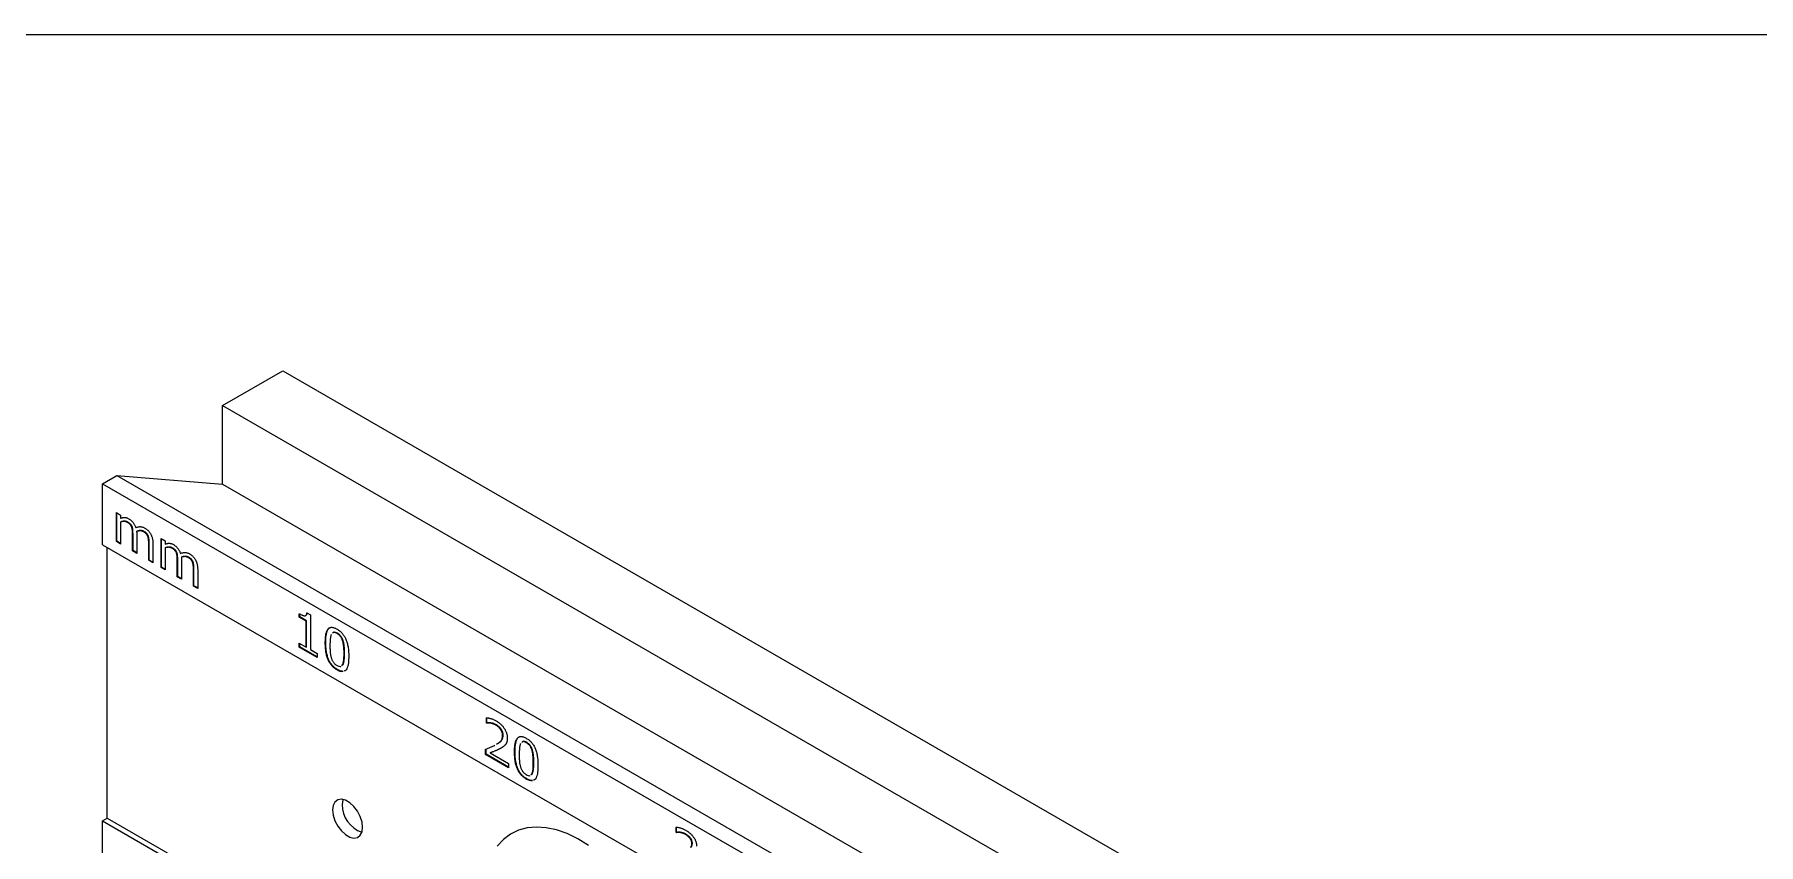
# Model space of a CAD drawing. Header units: millimetres. Extents: x 2 to 278, y 1 to 215.
# Drawn here: x 192.03 to 234.97, y 194.45 to 214.65 of the extents above; entities that cross this region are included whole.
import ezdxf

# ---------------------------------------------------------------- set-up
doc = ezdxf.new("R2010")
doc.units = ezdxf.units.MM

msp = doc.modelspace()

# ---------------------------------------------------------------- linework, layer by layer
at = {"color": 7, "linetype": 'Continuous', "lineweight": 0}
for p, q in [((1.579, 214.645), (277.989, 214.645)), ((196.711, 205.396), (198.208, 206.26)), ((198.208, 206.26), (268.919, 165.44)), ((196.711, 205.396), (267.422, 164.576)), ((196.711, 203.437), (196.711, 205.396)), ((193.718, 203.447), (194.077, 203.654)), ((194.077, 203.654), (264.788, 162.834)), ((194.077, 203.654), (196.711, 203.437)), ((193.718, 203.447), (264.429, 162.626)), ((193.718, 201.926), (193.718, 203.447)), ((196.711, 203.437), (267.422, 162.616)), ((194.064, 202.726), (194.17, 202.664)), ((194.064, 202.003), (194.064, 202.726)), ((194.076, 202.01), (194.076, 202.719)), ((194.17, 202.664), (194.17, 202.584)), ((194.17, 202.49), (194.182, 202.497)), ((194.17, 202.49), (194.17, 201.941)), ((194.342, 202.479), (194.354, 202.486)), ((194.448, 202.362), (194.46, 202.368)), ((194.569, 202.256), (194.581, 202.263)), ((194.745, 202.246), (194.757, 202.253)), ((193.718, 201.926), (264.429, 161.105)), ((193.838, 195.109), (193.838, 201.857)), ((194.064, 202.003), (194.076, 202.01)), ((194.17, 201.941), (194.064, 202.003)), ((194.17, 201.955), (194.076, 202.01)), ((194.467, 202.188), (194.479, 202.195)), ((194.467, 201.77), (194.467, 202.188)), ((194.479, 201.777), (194.479, 202.195)), ((194.573, 202.179), (194.573, 201.709)), ((194.851, 202.128), (194.863, 202.135)), ((194.87, 201.955), (194.882, 201.962)), ((194.87, 201.537), (194.87, 201.955)), ((194.882, 201.544), (194.882, 201.962)), ((194.976, 201.948), (194.976, 201.476)), ((195.178, 202.082), (195.284, 202.021)), ((195.178, 201.36), (195.178, 202.082)), ((195.19, 201.367), (195.19, 202.076)), ((195.284, 202.021), (195.284, 201.941)), ((195.284, 201.847), (195.296, 201.854)), ((195.284, 201.847), (195.284, 201.298)), ((195.456, 201.836), (195.468, 201.843)), ((194.467, 201.77), (194.479, 201.777)), ((194.573, 201.709), (194.467, 201.77)), ((194.573, 201.723), (194.479, 201.777)), ((194.87, 201.537), (194.882, 201.544)), ((194.976, 201.476), (194.87, 201.537)), ((194.976, 201.49), (194.882, 201.544)), ((195.562, 201.718), (195.574, 201.725)), ((195.581, 201.545), (195.593, 201.552)), ((195.581, 201.127), (195.581, 201.545)), ((195.593, 201.134), (195.593, 201.552)), ((195.683, 201.613), (195.695, 201.62)), ((195.687, 201.536), (195.687, 201.066)), ((195.859, 201.603), (195.871, 201.61)), ((195.965, 201.485), (195.977, 201.492)), ((195.178, 201.36), (195.19, 201.367)), ((195.284, 201.298), (195.178, 201.36)), ((195.284, 201.312), (195.19, 201.367)), ((195.581, 201.127), (195.593, 201.134)), ((195.687, 201.066), (195.581, 201.127)), ((195.687, 201.079), (195.593, 201.134)), ((195.984, 201.312), (195.996, 201.319)), ((195.984, 200.894), (195.984, 201.312)), ((195.996, 200.901), (195.996, 201.319)), ((196.09, 201.305), (196.09, 200.833)), ((195.984, 200.894), (195.996, 200.901)), ((196.09, 200.833), (195.984, 200.894)), ((196.09, 200.847), (195.996, 200.901)), ((198.621, 200.119), (198.621, 200.205)), ((198.621, 200.119), (198.633, 200.126)), ((198.791, 200.021), (198.621, 200.119)), ((198.633, 200.126), (198.633, 200.212)), ((198.803, 200.028), (198.633, 200.126)), ((198.811, 200.23), (198.897, 200.18)), ((198.897, 200.18), (198.897, 199.31)), ((198.791, 200.021), (198.803, 200.028)), ((198.791, 199.372), (198.791, 200.021)), ((198.803, 199.379), (198.803, 200.028)), ((199.572, 199.719), (199.56, 199.712)), ((198.621, 199.47), (198.791, 199.372)), ((198.621, 199.372), (198.621, 199.47)), ((198.621, 199.372), (198.633, 199.379)), ((199.067, 199.114), (198.621, 199.372)), ((198.633, 199.379), (198.633, 199.463)), ((199.067, 199.128), (198.633, 199.379)), ((198.791, 199.372), (198.803, 199.379)), ((198.897, 199.31), (199.067, 199.212)), ((199.268, 199.481), (199.28, 199.488)), ((199.713, 199.536), (199.701, 199.529)), ((199.067, 199.212), (199.067, 199.114)), ((199.674, 198.91), (199.701, 198.936)), ((199.686, 198.917), (199.713, 198.943)), ((199.713, 198.943), (199.701, 198.936)), ((199.747, 199.22), (199.735, 199.213)), ((199.56, 198.805), (199.572, 198.812)), ((199.772, 198.79), (199.75, 198.781)), ((203.282, 197.477), (203.282, 197.613)), ((203.294, 197.484), (203.294, 197.62)), ((203.282, 197.477), (203.294, 197.484)), ((203.288, 197.474), (203.282, 197.477)), ((203.288, 197.474), (203.3, 197.481)), ((203.3, 197.481), (203.294, 197.484)), ((203.519, 197.426), (203.531, 197.433)), ((203.685, 197.168), (203.697, 197.175)), ((203.261, 196.693), (203.261, 196.828)), ((203.261, 196.693), (203.273, 196.7)), ((203.834, 196.362), (203.261, 196.693)), ((203.273, 196.7), (203.273, 196.835)), ((203.834, 196.376), (203.273, 196.7)), ((203.379, 196.735), (203.391, 196.742)), ((203.379, 196.735), (203.834, 196.473)), ((203.628, 196.844), (203.64, 196.851)), ((203.982, 196.76), (203.994, 196.767)), ((204.286, 196.997), (204.274, 196.99)), ((204.427, 196.815), (204.415, 196.808)), ((203.834, 196.473), (203.834, 196.362)), ((204.461, 196.499), (204.449, 196.492)), ((204.274, 196.084), (204.286, 196.091)), ((204.388, 196.189), (204.416, 196.215)), ((204.4, 196.196), (204.428, 196.222)), ((204.428, 196.222), (204.416, 196.215)), ((204.486, 196.068), (204.464, 196.06)), ((193.718, 195.04), (193.838, 195.109)), ((193.718, 193.519), (193.718, 195.04)), ((193.718, 195.04), (264.429, 154.22)), ((193.838, 195.109), (264.548, 154.289)), ((208.007, 194.75), (208.007, 194.885)), ((208.007, 194.75), (208.019, 194.757)), ((208.012, 194.747), (208.007, 194.75)), ((208.012, 194.747), (208.024, 194.753)), ((208.019, 194.757), (208.019, 194.892)), ((208.024, 194.753), (208.019, 194.757)), ((208.238, 194.702), (208.25, 194.709)), ((208.351, 194.606), (208.363, 194.613)), ((208.399, 194.47), (208.411, 194.477))]:
    msp.add_line(p, q, dxfattribs=at)
at = {"color": 7, "linetype": 'Continuous', "lineweight": 0, "flags": 128}
for points in [[(199.45, 195.312), (199.466, 195.181), (199.51, 195.044), (199.58, 194.911), (199.669, 194.793), (199.771, 194.699), (199.878, 194.637), (199.98, 194.613), (200.07, 194.628), (200.139, 194.681), (200.184, 194.767), (200.199, 194.88), (200.184, 195.01), (200.139, 195.148), (200.07, 195.281), (199.98, 195.399), (199.878, 195.493), (199.771, 195.554), (199.669, 195.579), (199.58, 195.564), (199.51, 195.511), (199.466, 195.425), (199.45, 195.312)], [(199.708, 195.574), (199.705, 195.563), (199.69, 195.45)], [(205.824, 194.43), (205.556, 194.593), (205.289, 194.722), (205.026, 194.814), (204.771, 194.869), (204.525, 194.887), (204.293, 194.866), (204.078, 194.807), (203.881, 194.712), (203.705, 194.58), (203.552, 194.414)]]:
    msp.add_lwpolyline(points, dxfattribs=at)
at = {"color": 7, "linetype": 'Continuous', "lineweight": 0}
msp.add_arc((200.418, 195.445), 0.728, 179.568, 250.9353, dxfattribs=at)
for points, knots in [([(194.17, 202.584), (194.178, 202.587), (194.194, 202.594), (194.218, 202.6), (194.243, 202.604), (194.267, 202.605), (194.292, 202.603), (194.318, 202.597), (194.345, 202.587), (194.363, 202.577), (194.372, 202.572)], [0, 0, 0, 0, 0.140142, 0.274601, 0.401698, 0.524623, 0.643496, 0.761424, 0.879262, 1, 1, 1, 1]), ([(194.342, 202.479), (194.335, 202.483), (194.32, 202.491), (194.299, 202.498), (194.277, 202.503), (194.255, 202.504), (194.234, 202.503), (194.212, 202.501), (194.191, 202.496), (194.177, 202.492), (194.17, 202.49)], [0, 0, 0, 0, 0.1124078, 0.2258117, 0.3440233, 0.4665298, 0.5939565, 0.725244, 0.8600141, 1, 1, 1, 1]), ([(194.354, 202.486), (194.347, 202.49), (194.332, 202.498), (194.311, 202.505), (194.289, 202.51), (194.267, 202.511), (194.246, 202.51), (194.224, 202.508), (194.203, 202.503), (194.189, 202.499), (194.182, 202.497)], [0, 0, 0, 0, 0.1124078, 0.2258117, 0.3440233, 0.4665298, 0.5939565, 0.725244, 0.8600141, 1, 1, 1, 1]), ([(194.448, 202.362), (194.446, 202.367), (194.441, 202.379), (194.432, 202.395), (194.422, 202.411), (194.411, 202.426), (194.397, 202.44), (194.381, 202.453), (194.362, 202.467), (194.349, 202.475), (194.342, 202.479)], [0, 0, 0, 0, 0.109192, 0.215827, 0.320722, 0.428065, 0.543786, 0.676367, 0.827959, 1, 1, 1, 1]), ([(194.46, 202.368), (194.458, 202.374), (194.453, 202.386), (194.444, 202.402), (194.434, 202.418), (194.423, 202.433), (194.409, 202.447), (194.393, 202.46), (194.374, 202.474), (194.361, 202.482), (194.354, 202.486)], [0, 0, 0, 0, 0.109192, 0.215827, 0.320722, 0.428065, 0.543786, 0.676367, 0.827959, 1, 1, 1, 1]), ([(194.372, 202.572), (194.382, 202.566), (194.402, 202.553), (194.431, 202.531), (194.457, 202.506), (194.48, 202.478), (194.501, 202.448), (194.52, 202.417), (194.535, 202.384), (194.543, 202.361), (194.546, 202.35)], [0, 0, 0, 0, 0.141964, 0.274335, 0.400542, 0.522168, 0.642131, 0.759129, 0.87802, 1, 1, 1, 1]), ([(194.467, 202.188), (194.467, 202.204), (194.466, 202.235), (194.464, 202.274), (194.461, 202.304), (194.458, 202.324), (194.454, 202.343), (194.45, 202.356), (194.448, 202.362)], [0, 0, 0, 0, 0.28743, 0.560449, 0.686642, 0.801406, 0.905513, 1, 1, 1, 1]), ([(194.479, 202.195), (194.479, 202.211), (194.478, 202.242), (194.476, 202.281), (194.473, 202.311), (194.47, 202.331), (194.466, 202.35), (194.462, 202.363), (194.46, 202.368)], [0, 0, 0, 0, 0.28743, 0.560449, 0.686642, 0.801406, 0.905513, 1, 1, 1, 1]), ([(194.546, 202.35), (194.557, 202.354), (194.576, 202.362), (194.606, 202.37), (194.635, 202.375), (194.662, 202.376), (194.689, 202.373), (194.717, 202.366), (194.746, 202.355), (194.765, 202.345), (194.775, 202.339)], [0, 0, 0, 0, 0.157416, 0.301254, 0.431928, 0.550373, 0.66196, 0.773458, 0.885456, 1, 1, 1, 1]), ([(194.745, 202.246), (194.738, 202.25), (194.723, 202.258), (194.701, 202.266), (194.678, 202.271), (194.656, 202.272), (194.635, 202.27), (194.613, 202.267), (194.591, 202.263), (194.576, 202.258), (194.569, 202.256)], [0, 0, 0, 0, 0.1121178, 0.2261517, 0.3435149, 0.4659481, 0.5936133, 0.7243746, 0.8599793, 1, 1, 1, 1]), ([(194.569, 202.256), (194.569, 202.25), (194.571, 202.238), (194.572, 202.219), (194.573, 202.199), (194.573, 202.186), (194.573, 202.179)], [0, 0, 0, 0, 0.218082, 0.468953, 0.737155, 1, 1, 1, 1]), ([(194.757, 202.253), (194.75, 202.257), (194.735, 202.265), (194.713, 202.273), (194.69, 202.278), (194.668, 202.279), (194.647, 202.277), (194.625, 202.274), (194.603, 202.27), (194.588, 202.265), (194.581, 202.263)], [0, 0, 0, 0, 0.1121178, 0.2261517, 0.3435149, 0.4659481, 0.5936133, 0.7243746, 0.8599793, 1, 1, 1, 1]), ([(194.863, 202.135), (194.861, 202.141), (194.856, 202.152), (194.848, 202.169), (194.837, 202.185), (194.826, 202.2), (194.812, 202.214), (194.796, 202.228), (194.777, 202.241), (194.764, 202.249), (194.757, 202.253)], [0, 0, 0, 0, 0.108855, 0.216175, 0.321609, 0.429329, 0.545196, 0.677367, 0.828491, 1, 1, 1, 1]), ([(194.775, 202.339), (194.784, 202.334), (194.8, 202.325), (194.823, 202.308), (194.845, 202.29), (194.865, 202.27), (194.883, 202.249), (194.899, 202.227), (194.914, 202.204), (194.927, 202.179), (194.939, 202.153), (194.949, 202.126), (194.957, 202.099), (194.964, 202.07), (194.97, 202.041), (194.973, 202.011), (194.975, 201.979), (194.976, 201.959), (194.976, 201.948)], [0, 0, 0, 0, 0.069912, 0.1356477, 0.1976778, 0.2568868, 0.3133316, 0.368486, 0.4232932, 0.4787144, 0.5349127, 0.5928573, 0.6531516, 0.7153022, 0.7809289, 0.8502208, 0.923123, 1, 1, 1, 1]), ([(194.851, 202.128), (194.849, 202.134), (194.844, 202.145), (194.836, 202.162), (194.825, 202.178), (194.814, 202.193), (194.8, 202.207), (194.784, 202.221), (194.765, 202.234), (194.752, 202.242), (194.745, 202.246)], [0, 0, 0, 0, 0.108855, 0.216175, 0.321609, 0.429329, 0.545196, 0.677367, 0.828491, 1, 1, 1, 1]), ([(194.87, 201.955), (194.87, 201.971), (194.87, 202.002), (194.867, 202.04), (194.864, 202.07), (194.861, 202.091), (194.857, 202.11), (194.853, 202.122), (194.851, 202.128)], [0, 0, 0, 0, 0.282931, 0.557205, 0.685132, 0.801563, 0.906149, 1, 1, 1, 1]), ([(194.882, 201.962), (194.882, 201.978), (194.881, 202.009), (194.879, 202.047), (194.876, 202.077), (194.873, 202.098), (194.869, 202.117), (194.865, 202.129), (194.863, 202.135)], [0, 0, 0, 0, 0.282931, 0.557205, 0.685132, 0.801563, 0.906149, 1, 1, 1, 1]), ([(195.284, 201.941), (195.292, 201.944), (195.308, 201.951), (195.332, 201.957), (195.357, 201.961), (195.381, 201.962), (195.406, 201.96), (195.432, 201.954), (195.459, 201.944), (195.477, 201.934), (195.486, 201.929)], [0, 0, 0, 0, 0.140142, 0.274601, 0.401698, 0.524623, 0.643496, 0.761424, 0.879262, 1, 1, 1, 1]), ([(195.456, 201.836), (195.449, 201.84), (195.434, 201.848), (195.413, 201.855), (195.391, 201.86), (195.369, 201.861), (195.348, 201.86), (195.326, 201.858), (195.305, 201.853), (195.291, 201.849), (195.284, 201.847)], [0, 0, 0, 0, 0.112408, 0.225812, 0.344023, 0.46653, 0.593956, 0.725244, 0.860014, 1, 1, 1, 1]), ([(195.468, 201.843), (195.461, 201.847), (195.446, 201.855), (195.425, 201.862), (195.403, 201.867), (195.381, 201.868), (195.36, 201.867), (195.338, 201.864), (195.317, 201.86), (195.303, 201.856), (195.296, 201.854)], [0, 0, 0, 0, 0.112408, 0.225812, 0.344023, 0.46653, 0.593956, 0.725244, 0.860014, 1, 1, 1, 1]), ([(195.562, 201.718), (195.56, 201.724), (195.555, 201.736), (195.546, 201.752), (195.536, 201.768), (195.525, 201.783), (195.511, 201.797), (195.495, 201.81), (195.476, 201.824), (195.463, 201.832), (195.456, 201.836)], [0, 0, 0, 0, 0.109192, 0.215827, 0.320722, 0.428065, 0.543786, 0.676367, 0.827959, 1, 1, 1, 1]), ([(195.574, 201.725), (195.572, 201.731), (195.567, 201.743), (195.558, 201.759), (195.548, 201.775), (195.537, 201.79), (195.523, 201.804), (195.507, 201.817), (195.488, 201.831), (195.475, 201.839), (195.468, 201.843)], [0, 0, 0, 0, 0.109192, 0.215827, 0.320722, 0.428065, 0.543786, 0.676367, 0.827959, 1, 1, 1, 1]), ([(195.486, 201.929), (195.496, 201.923), (195.516, 201.91), (195.545, 201.888), (195.571, 201.863), (195.594, 201.835), (195.615, 201.805), (195.634, 201.773), (195.649, 201.74), (195.657, 201.718), (195.66, 201.707)], [0, 0, 0, 0, 0.141964, 0.274335, 0.400542, 0.522168, 0.642131, 0.759129, 0.87802, 1, 1, 1, 1]), ([(195.581, 201.545), (195.581, 201.561), (195.58, 201.592), (195.578, 201.631), (195.575, 201.661), (195.572, 201.681), (195.568, 201.7), (195.564, 201.713), (195.562, 201.718)], [0, 0, 0, 0, 0.28743, 0.560449, 0.686642, 0.801406, 0.905513, 1, 1, 1, 1]), ([(195.593, 201.552), (195.593, 201.568), (195.592, 201.599), (195.59, 201.638), (195.587, 201.668), (195.584, 201.688), (195.58, 201.707), (195.576, 201.719), (195.574, 201.725)], [0, 0, 0, 0, 0.28743, 0.560449, 0.686642, 0.801406, 0.905513, 1, 1, 1, 1]), ([(195.66, 201.707), (195.671, 201.711), (195.69, 201.719), (195.72, 201.727), (195.749, 201.732), (195.776, 201.733), (195.803, 201.73), (195.831, 201.723), (195.86, 201.712), (195.879, 201.702), (195.889, 201.696)], [0, 0, 0, 0, 0.157416, 0.301254, 0.431928, 0.550373, 0.66196, 0.773458, 0.885456, 1, 1, 1, 1]), ([(195.859, 201.603), (195.852, 201.607), (195.837, 201.615), (195.815, 201.623), (195.792, 201.628), (195.77, 201.629), (195.749, 201.627), (195.727, 201.624), (195.705, 201.62), (195.69, 201.615), (195.683, 201.613)], [0, 0, 0, 0, 0.1121178, 0.2261517, 0.3435149, 0.4659481, 0.5936133, 0.7243746, 0.8599793, 1, 1, 1, 1]), ([(195.683, 201.613), (195.683, 201.607), (195.685, 201.595), (195.686, 201.576), (195.687, 201.556), (195.687, 201.542), (195.687, 201.536)], [0, 0, 0, 0, 0.218082, 0.468953, 0.737155, 1, 1, 1, 1]), ([(195.871, 201.61), (195.864, 201.614), (195.849, 201.622), (195.827, 201.63), (195.804, 201.635), (195.782, 201.636), (195.761, 201.634), (195.739, 201.631), (195.717, 201.627), (195.702, 201.622), (195.695, 201.62)], [0, 0, 0, 0, 0.1121178, 0.2261517, 0.3435149, 0.4659481, 0.5936133, 0.7243746, 0.8599793, 1, 1, 1, 1]), ([(195.965, 201.485), (195.963, 201.491), (195.958, 201.502), (195.95, 201.519), (195.939, 201.535), (195.928, 201.55), (195.914, 201.564), (195.898, 201.578), (195.879, 201.591), (195.866, 201.599), (195.859, 201.603)], [0, 0, 0, 0, 0.108855, 0.216175, 0.321609, 0.429329, 0.545196, 0.677367, 0.828491, 1, 1, 1, 1]), ([(195.977, 201.492), (195.975, 201.498), (195.97, 201.509), (195.962, 201.526), (195.951, 201.542), (195.94, 201.557), (195.926, 201.571), (195.91, 201.585), (195.891, 201.598), (195.878, 201.606), (195.871, 201.61)], [0, 0, 0, 0, 0.108855, 0.216175, 0.321609, 0.429329, 0.545196, 0.677367, 0.828491, 1, 1, 1, 1]), ([(195.889, 201.696), (195.898, 201.691), (195.914, 201.681), (195.937, 201.664), (195.959, 201.647), (195.979, 201.627), (195.997, 201.606), (196.013, 201.584), (196.028, 201.561), (196.041, 201.536), (196.053, 201.51), (196.063, 201.483), (196.071, 201.456), (196.078, 201.427), (196.084, 201.398), (196.087, 201.367), (196.089, 201.336), (196.09, 201.316), (196.09, 201.305)], [0, 0, 0, 0, 0.069912, 0.1356477, 0.1976778, 0.2568868, 0.3133316, 0.368486, 0.4232932, 0.4787144, 0.5349127, 0.5928573, 0.6531516, 0.7153022, 0.7809289, 0.8502208, 0.923123, 1, 1, 1, 1]), ([(195.984, 201.312), (195.984, 201.328), (195.984, 201.359), (195.981, 201.397), (195.978, 201.427), (195.975, 201.448), (195.971, 201.467), (195.967, 201.479), (195.965, 201.485)], [0, 0, 0, 0, 0.282931, 0.557205, 0.685132, 0.801563, 0.906149, 1, 1, 1, 1]), ([(195.996, 201.319), (195.996, 201.335), (195.995, 201.365), (195.993, 201.404), (195.99, 201.434), (195.987, 201.455), (195.983, 201.474), (195.979, 201.486), (195.977, 201.492)], [0, 0, 0, 0, 0.282931, 0.557205, 0.685132, 0.801563, 0.906149, 1, 1, 1, 1]), ([(198.621, 200.205), (198.633, 200.198), (198.658, 200.185), (198.689, 200.171), (198.713, 200.162), (198.729, 200.157), (198.743, 200.154), (198.751, 200.154), (198.755, 200.154)], [0, 0, 0, 0, 0.262083, 0.542825, 0.680749, 0.801602, 0.907794, 1, 1, 1, 1]), ([(198.755, 200.154), (198.759, 200.155), (198.767, 200.155), (198.778, 200.159), (198.787, 200.165), (198.795, 200.172), (198.801, 200.182), (198.806, 200.195), (198.81, 200.211), (198.811, 200.223), (198.811, 200.23)], [0, 0, 0, 0, 0.122569, 0.240706, 0.354017, 0.468353, 0.585293, 0.709986, 0.849029, 1, 1, 1, 1]), ([(198.782, 200.165), (198.786, 200.166), (198.798, 200.169), (198.817, 200.189), (198.821, 200.219), (198.823, 200.237)], [0, 0, 0, 0, 0.139714, 0.474705, 1, 1, 1, 1]), ([(199.268, 199.481), (199.269, 199.502), (199.269, 199.543), (199.272, 199.6), (199.278, 199.651), (199.285, 199.697), (199.295, 199.737), (199.307, 199.772), (199.322, 199.802), (199.338, 199.826), (199.357, 199.844), (199.379, 199.857), (199.403, 199.865), (199.43, 199.867), (199.459, 199.864), (199.49, 199.855), (199.524, 199.842), (199.548, 199.829), (199.56, 199.822)], [0, 0, 0, 0, 0.090625, 0.17535, 0.254088, 0.327393, 0.395789, 0.459102, 0.517906, 0.573174, 0.625499, 0.676328, 0.726617, 0.777206, 0.828961, 0.882801, 0.939626, 1, 1, 1, 1]), ([(199.28, 199.488), (199.281, 199.546), (199.284, 199.661), (199.317, 199.781), (199.351, 199.844), (199.372, 199.851), (199.373, 199.851)], [0, 0, 0, 0, 0.3964432, 0.7918584, 0.9897287, 1, 1, 1, 1]), ([(199.418, 199.691), (199.415, 199.684), (199.409, 199.67), (199.402, 199.644), (199.396, 199.614), (199.392, 199.58), (199.389, 199.542), (199.387, 199.501), (199.385, 199.459), (199.385, 199.429), (199.385, 199.414)], [0, 0, 0, 0, 0.092932, 0.195517, 0.308519, 0.432509, 0.565434, 0.704477, 0.849094, 1, 1, 1, 1]), ([(199.56, 199.712), (199.544, 199.72), (199.511, 199.737), (199.467, 199.742), (199.452, 199.724), (199.446, 199.717)], [0, 0, 0, 0, 0.378927, 0.756845, 1, 1, 1, 1]), ([(199.572, 199.719), (199.556, 199.727), (199.523, 199.744), (199.479, 199.749), (199.464, 199.731), (199.458, 199.724)], [0, 0, 0, 0, 0.378927, 0.756845, 1, 1, 1, 1]), ([(199.56, 199.822), (199.572, 199.815), (199.596, 199.8), (199.63, 199.774), (199.662, 199.746), (199.692, 199.715), (199.718, 199.682), (199.742, 199.646), (199.764, 199.608), (199.783, 199.567), (199.799, 199.524), (199.813, 199.478), (199.825, 199.429), (199.835, 199.377), (199.843, 199.323), (199.848, 199.266), (199.851, 199.207), (199.852, 199.167), (199.852, 199.146)], [0, 0, 0, 0, 0.061032, 0.118504, 0.173116, 0.225322, 0.276001, 0.32667, 0.377985, 0.430681, 0.486391, 0.54544, 0.608778, 0.67676, 0.749332, 0.827388, 0.910869, 1, 1, 1, 1]), ([(199.701, 199.529), (199.698, 199.539), (199.691, 199.558), (199.678, 199.586), (199.664, 199.612), (199.648, 199.636), (199.629, 199.658), (199.608, 199.678), (199.585, 199.697), (199.569, 199.707), (199.56, 199.712)], [0, 0, 0, 0, 0.1302457, 0.2525793, 0.3704464, 0.4852394, 0.6008352, 0.723405, 0.8556277, 1, 1, 1, 1]), ([(199.713, 199.536), (199.71, 199.546), (199.703, 199.565), (199.69, 199.593), (199.676, 199.619), (199.66, 199.643), (199.641, 199.665), (199.62, 199.685), (199.597, 199.704), (199.581, 199.714), (199.572, 199.719)], [0, 0, 0, 0, 0.1302457, 0.2525793, 0.3704464, 0.4852394, 0.6008352, 0.723405, 0.8556277, 1, 1, 1, 1]), ([(199.56, 198.805), (199.548, 198.813), (199.524, 198.827), (199.49, 198.853), (199.458, 198.881), (199.429, 198.911), (199.402, 198.944), (199.378, 198.98), (199.356, 199.018), (199.337, 199.058), (199.321, 199.102), (199.307, 199.147), (199.295, 199.196), (199.285, 199.248), (199.277, 199.302), (199.272, 199.36), (199.269, 199.42), (199.269, 199.46), (199.268, 199.481)], [0, 0, 0, 0, 0.060973, 0.118388, 0.172874, 0.22467, 0.275401, 0.32568, 0.376549, 0.428972, 0.484148, 0.542887, 0.606162, 0.674011, 0.747103, 0.82563, 0.909854, 1, 1, 1, 1]), ([(199.572, 198.812), (199.56, 198.819), (199.536, 198.834), (199.502, 198.86), (199.47, 198.888), (199.441, 198.918), (199.414, 198.951), (199.39, 198.987), (199.368, 199.025), (199.349, 199.065), (199.333, 199.108), (199.319, 199.154), (199.307, 199.203), (199.297, 199.255), (199.289, 199.309), (199.284, 199.366), (199.281, 199.427), (199.281, 199.467), (199.28, 199.488)], [0, 0, 0, 0, 0.060973, 0.118388, 0.172874, 0.22467, 0.275401, 0.32568, 0.376549, 0.428972, 0.484148, 0.542887, 0.606162, 0.674011, 0.747103, 0.82563, 0.909854, 1, 1, 1, 1]), ([(199.385, 199.414), (199.385, 199.398), (199.385, 199.367), (199.386, 199.321), (199.388, 199.279), (199.391, 199.241), (199.395, 199.205), (199.4, 199.17), (199.408, 199.136), (199.414, 199.113), (199.418, 199.102)], [0, 0, 0, 0, 0.164101, 0.31475, 0.45075, 0.57345, 0.686482, 0.794892, 0.899373, 1, 1, 1, 1]), ([(199.735, 199.213), (199.735, 199.229), (199.735, 199.26), (199.734, 199.306), (199.731, 199.348), (199.728, 199.389), (199.724, 199.426), (199.718, 199.462), (199.711, 199.496), (199.704, 199.518), (199.701, 199.529)], [0, 0, 0, 0, 0.159651, 0.308566, 0.446193, 0.573969, 0.692158, 0.802057, 0.904099, 1, 1, 1, 1]), ([(199.747, 199.22), (199.747, 199.236), (199.747, 199.267), (199.745, 199.313), (199.743, 199.355), (199.74, 199.396), (199.736, 199.433), (199.73, 199.469), (199.723, 199.503), (199.716, 199.525), (199.713, 199.536)], [0, 0, 0, 0, 0.159651, 0.308566, 0.446193, 0.573969, 0.692158, 0.802057, 0.904099, 1, 1, 1, 1]), ([(199.418, 199.102), (199.421, 199.092), (199.427, 199.073), (199.439, 199.045), (199.454, 199.018), (199.47, 198.994), (199.489, 198.971), (199.51, 198.95), (199.534, 198.931), (199.551, 198.921), (199.56, 198.915)], [0, 0, 0, 0, 0.127933, 0.248979, 0.364498, 0.478623, 0.594752, 0.717986, 0.852152, 1, 1, 1, 1]), ([(199.56, 198.915), (199.576, 198.908), (199.609, 198.892), (199.646, 198.883), (199.656, 198.893), (199.657, 198.894)], [0, 0, 0, 0, 0.48201, 0.962763, 1, 1, 1, 1]), ([(199.701, 198.936), (199.705, 198.944), (199.711, 198.959), (199.718, 198.985), (199.724, 199.014), (199.728, 199.046), (199.731, 199.082), (199.734, 199.122), (199.735, 199.166), (199.735, 199.197), (199.735, 199.213)], [0, 0, 0, 0, 0.097892, 0.201849, 0.31108, 0.427473, 0.552815, 0.689917, 0.838949, 1, 1, 1, 1]), ([(199.713, 198.943), (199.717, 198.95), (199.723, 198.966), (199.73, 198.991), (199.736, 199.02), (199.74, 199.053), (199.743, 199.089), (199.745, 199.129), (199.747, 199.173), (199.747, 199.204), (199.747, 199.22)], [0, 0, 0, 0, 0.097892, 0.201849, 0.31108, 0.427473, 0.552815, 0.689917, 0.838949, 1, 1, 1, 1]), ([(199.852, 199.146), (199.851, 199.088), (199.848, 198.974), (199.817, 198.851), (199.775, 198.786), (199.747, 198.777), (199.738, 198.774)], [0, 0, 0, 0, 0.369511, 0.738082, 0.922494, 1, 1, 1, 1]), ([(199.713, 198.765), (199.71, 198.763), (199.67, 198.747), (199.613, 198.777), (199.56, 198.805)], [0, 0, 0, 0, 0.06744, 1, 1, 1, 1]), ([(199.717, 198.768), (199.712, 198.768), (199.698, 198.768), (199.673, 198.77), (199.641, 198.779), (199.608, 198.793), (199.584, 198.805), (199.572, 198.812)], [0.75, 0.75, 0.75, 0.75, 0.7778855, 0.8296186, 0.8834366, 0.9399256, 1, 1, 1, 1]), ([(203.282, 197.613), (203.289, 197.613), (203.305, 197.612), (203.331, 197.608), (203.359, 197.601), (203.391, 197.592), (203.424, 197.581), (203.457, 197.568), (203.49, 197.553), (203.511, 197.541), (203.522, 197.535)], [0, 0, 0, 0, 0.097337, 0.206406, 0.328427, 0.462824, 0.602026, 0.737696, 0.870465, 1, 1, 1, 1]), ([(203.522, 197.535), (203.533, 197.529), (203.553, 197.516), (203.584, 197.495), (203.612, 197.473), (203.639, 197.45), (203.664, 197.426), (203.687, 197.4), (203.708, 197.373), (203.728, 197.344), (203.745, 197.315), (203.76, 197.286), (203.773, 197.256), (203.784, 197.226), (203.792, 197.196), (203.798, 197.166), (203.801, 197.135), (203.802, 197.115), (203.802, 197.105)], [0, 0, 0, 0, 0.0774803, 0.1512475, 0.2212046, 0.288216, 0.3520034, 0.4138958, 0.4741458, 0.5335186, 0.5917264, 0.6483819, 0.7044296, 0.7605296, 0.8173213, 0.8759191, 0.9366117, 1, 1, 1, 1]), ([(203.519, 197.426), (203.51, 197.431), (203.492, 197.441), (203.464, 197.453), (203.436, 197.463), (203.406, 197.471), (203.376, 197.476), (203.346, 197.479), (203.317, 197.478), (203.298, 197.475), (203.288, 197.474)], [0, 0, 0, 0, 0.107885, 0.221269, 0.340699, 0.466192, 0.595932, 0.727197, 0.862174, 1, 1, 1, 1]), ([(203.531, 197.433), (203.522, 197.438), (203.504, 197.448), (203.476, 197.46), (203.448, 197.47), (203.418, 197.478), (203.388, 197.483), (203.358, 197.485), (203.328, 197.485), (203.31, 197.482), (203.3, 197.481)], [0, 0, 0, 0, 0.107885, 0.221269, 0.340699, 0.466192, 0.595932, 0.727197, 0.862174, 1, 1, 1, 1]), ([(203.685, 197.168), (203.685, 197.174), (203.685, 197.187), (203.683, 197.206), (203.679, 197.224), (203.675, 197.242), (203.668, 197.26), (203.661, 197.278), (203.652, 197.296), (203.642, 197.313), (203.63, 197.33), (203.617, 197.346), (203.604, 197.361), (203.589, 197.376), (203.573, 197.389), (203.556, 197.403), (203.538, 197.415), (203.526, 197.422), (203.519, 197.426)], [0, 0, 0, 0, 0.065322, 0.127174, 0.186583, 0.244472, 0.301044, 0.357036, 0.413379, 0.470966, 0.529101, 0.588875, 0.649686, 0.713323, 0.779905, 0.849596, 0.922575, 1, 1, 1, 1]), ([(203.697, 197.175), (203.697, 197.181), (203.697, 197.194), (203.695, 197.212), (203.691, 197.231), (203.687, 197.249), (203.68, 197.267), (203.673, 197.285), (203.664, 197.303), (203.654, 197.32), (203.642, 197.337), (203.629, 197.353), (203.616, 197.368), (203.601, 197.383), (203.585, 197.396), (203.568, 197.41), (203.55, 197.422), (203.538, 197.429), (203.531, 197.433)], [0, 0, 0, 0, 0.065322, 0.127174, 0.186583, 0.244472, 0.301044, 0.357036, 0.413379, 0.470966, 0.529101, 0.588875, 0.649686, 0.713323, 0.779905, 0.849596, 0.922575, 1, 1, 1, 1]), ([(203.532, 196.956), (203.568, 196.975), (203.623, 197.005), (203.678, 197.079), (203.683, 197.138), (203.685, 197.168)], [0, 0, 0, 0, 0.480297, 0.740281, 1, 1, 1, 1]), ([(203.544, 196.962), (203.58, 196.982), (203.635, 197.012), (203.69, 197.085), (203.695, 197.145), (203.697, 197.175)], [0, 0, 0, 0, 0.480297, 0.740281, 1, 1, 1, 1]), ([(203.802, 197.105), (203.802, 197.096), (203.802, 197.078), (203.799, 197.053), (203.795, 197.03), (203.79, 197.009), (203.783, 196.988), (203.775, 196.97), (203.765, 196.953), (203.757, 196.943), (203.753, 196.938)], [0, 0, 0, 0, 0.133272, 0.261539, 0.387255, 0.510373, 0.632017, 0.754319, 0.876365, 1, 1, 1, 1]), ([(203.982, 196.76), (203.983, 196.781), (203.983, 196.821), (203.986, 196.878), (203.992, 196.93), (203.999, 196.976), (204.009, 197.016), (204.021, 197.051), (204.036, 197.08), (204.052, 197.104), (204.071, 197.123), (204.093, 197.136), (204.117, 197.143), (204.144, 197.146), (204.173, 197.143), (204.204, 197.134), (204.238, 197.12), (204.262, 197.107), (204.274, 197.101)], [0, 0, 0, 0, 0.0906251, 0.1753502, 0.2540883, 0.3273932, 0.3957891, 0.4591016, 0.5179057, 0.5731742, 0.625499, 0.6763276, 0.726617, 0.7772063, 0.8289606, 0.8828006, 0.9396259, 1, 1, 1, 1]), ([(203.994, 196.767), (203.996, 196.825), (203.998, 196.939), (204.031, 197.059), (204.065, 197.122), (204.086, 197.13), (204.087, 197.13)], [0, 0, 0, 0, 0.396443, 0.791858, 0.989729, 1, 1, 1, 1]), ([(204.274, 197.101), (204.286, 197.093), (204.31, 197.079), (204.344, 197.053), (204.376, 197.025), (204.406, 196.994), (204.432, 196.961), (204.456, 196.925), (204.478, 196.887), (204.497, 196.846), (204.513, 196.802), (204.528, 196.756), (204.539, 196.708), (204.549, 196.656), (204.557, 196.602), (204.562, 196.545), (204.565, 196.485), (204.566, 196.445), (204.566, 196.424)], [0, 0, 0, 0, 0.061032, 0.118504, 0.173116, 0.225322, 0.276001, 0.32667, 0.377985, 0.430681, 0.486391, 0.54544, 0.608778, 0.67676, 0.749332, 0.827388, 0.910869, 1, 1, 1, 1]), ([(203.261, 196.828), (203.281, 196.836), (203.321, 196.852), (203.381, 196.876), (203.439, 196.901), (203.476, 196.92), (203.494, 196.929)], [0, 0, 0, 0, 0.254955, 0.510317, 0.760116, 1, 1, 1, 1]), ([(203.628, 196.844), (203.607, 196.833), (203.566, 196.812), (203.512, 196.789), (203.47, 196.771), (203.439, 196.758), (203.409, 196.747), (203.389, 196.739), (203.379, 196.735)], [0, 0, 0, 0, 0.258241, 0.517221, 0.644363, 0.767594, 0.885944, 1, 1, 1, 1]), ([(203.64, 196.851), (203.619, 196.84), (203.578, 196.819), (203.524, 196.795), (203.482, 196.778), (203.451, 196.765), (203.421, 196.754), (203.401, 196.746), (203.391, 196.742)], [0, 0, 0, 0, 0.258241, 0.517221, 0.644363, 0.767594, 0.885944, 1, 1, 1, 1]), ([(203.753, 196.938), (203.745, 196.929), (203.729, 196.911), (203.706, 196.892), (203.685, 196.878), (203.667, 196.866), (203.648, 196.855), (203.635, 196.848), (203.628, 196.844)], [0, 0, 0, 0, 0.221245, 0.452952, 0.575438, 0.70761, 0.848907, 1, 1, 1, 1]), ([(204.274, 196.084), (204.262, 196.091), (204.238, 196.106), (204.204, 196.131), (204.172, 196.159), (204.143, 196.19), (204.116, 196.223), (204.092, 196.259), (204.07, 196.297), (204.051, 196.337), (204.035, 196.38), (204.021, 196.426), (204.009, 196.475), (203.999, 196.526), (203.992, 196.581), (203.986, 196.638), (203.983, 196.698), (203.983, 196.739), (203.982, 196.76)], [0, 0, 0, 0, 0.060973, 0.118388, 0.172874, 0.22467, 0.275401, 0.32568, 0.376549, 0.428972, 0.484148, 0.542887, 0.606162, 0.674011, 0.747103, 0.82563, 0.909854, 1, 1, 1, 1]), ([(204.286, 196.091), (204.274, 196.098), (204.25, 196.112), (204.216, 196.138), (204.184, 196.166), (204.155, 196.197), (204.128, 196.23), (204.104, 196.265), (204.082, 196.303), (204.063, 196.344), (204.047, 196.387), (204.033, 196.433), (204.021, 196.482), (204.011, 196.533), (204.003, 196.588), (203.998, 196.645), (203.995, 196.705), (203.995, 196.746), (203.994, 196.767)], [0, 0, 0, 0, 0.060973, 0.118388, 0.172874, 0.22467, 0.275401, 0.32568, 0.376549, 0.428972, 0.484148, 0.542887, 0.606162, 0.674011, 0.747103, 0.82563, 0.909854, 1, 1, 1, 1]), ([(204.132, 196.97), (204.129, 196.963), (204.123, 196.949), (204.116, 196.923), (204.11, 196.893), (204.106, 196.858), (204.103, 196.82), (204.101, 196.78), (204.099, 196.737), (204.099, 196.708), (204.099, 196.693)], [0, 0, 0, 0, 0.092932, 0.195517, 0.308519, 0.432509, 0.565434, 0.704477, 0.849094, 1, 1, 1, 1]), ([(204.099, 196.693), (204.099, 196.676), (204.099, 196.645), (204.1, 196.6), (204.102, 196.558), (204.105, 196.52), (204.109, 196.484), (204.114, 196.449), (204.122, 196.415), (204.128, 196.392), (204.132, 196.381)], [0, 0, 0, 0, 0.164101, 0.31475, 0.45075, 0.57345, 0.686482, 0.794892, 0.899373, 1, 1, 1, 1]), ([(204.274, 196.99), (204.258, 196.999), (204.225, 197.015), (204.181, 197.021), (204.166, 197.003), (204.16, 196.996)], [0, 0, 0, 0, 0.378927, 0.756845, 1, 1, 1, 1]), ([(204.286, 196.997), (204.27, 197.006), (204.237, 197.022), (204.193, 197.028), (204.178, 197.01), (204.172, 197.003)], [0, 0, 0, 0, 0.378927, 0.756845, 1, 1, 1, 1]), ([(204.415, 196.808), (204.412, 196.818), (204.405, 196.837), (204.392, 196.865), (204.378, 196.891), (204.362, 196.915), (204.343, 196.937), (204.322, 196.957), (204.299, 196.975), (204.283, 196.985), (204.274, 196.99)], [0, 0, 0, 0, 0.130246, 0.252579, 0.370446, 0.485239, 0.600835, 0.723405, 0.855628, 1, 1, 1, 1]), ([(204.427, 196.815), (204.424, 196.825), (204.417, 196.844), (204.404, 196.872), (204.39, 196.898), (204.374, 196.922), (204.355, 196.944), (204.334, 196.964), (204.311, 196.982), (204.295, 196.992), (204.286, 196.997)], [0, 0, 0, 0, 0.130246, 0.252579, 0.370446, 0.485239, 0.600835, 0.723405, 0.855628, 1, 1, 1, 1]), ([(204.449, 196.492), (204.449, 196.508), (204.449, 196.539), (204.448, 196.584), (204.445, 196.627), (204.442, 196.667), (204.438, 196.705), (204.432, 196.741), (204.425, 196.775), (204.418, 196.797), (204.415, 196.808)], [0, 0, 0, 0, 0.159651, 0.308566, 0.446193, 0.573969, 0.692158, 0.802057, 0.904099, 1, 1, 1, 1]), ([(204.461, 196.499), (204.461, 196.515), (204.461, 196.546), (204.46, 196.591), (204.457, 196.634), (204.454, 196.674), (204.45, 196.712), (204.444, 196.748), (204.437, 196.782), (204.43, 196.804), (204.427, 196.815)], [0, 0, 0, 0, 0.159651, 0.308566, 0.446193, 0.573969, 0.692158, 0.802057, 0.904099, 1, 1, 1, 1]), ([(204.132, 196.381), (204.135, 196.371), (204.141, 196.352), (204.153, 196.323), (204.168, 196.297), (204.184, 196.272), (204.203, 196.25), (204.224, 196.229), (204.248, 196.21), (204.265, 196.2), (204.274, 196.194)], [0, 0, 0, 0, 0.127933, 0.248979, 0.364498, 0.478623, 0.594752, 0.717986, 0.852152, 1, 1, 1, 1]), ([(204.416, 196.215), (204.419, 196.222), (204.425, 196.237), (204.432, 196.263), (204.438, 196.292), (204.442, 196.325), (204.446, 196.361), (204.448, 196.401), (204.449, 196.445), (204.449, 196.476), (204.449, 196.492)], [0, 0, 0, 0, 0.097892, 0.201849, 0.31108, 0.427473, 0.552815, 0.689917, 0.838949, 1, 1, 1, 1]), ([(204.428, 196.222), (204.431, 196.229), (204.437, 196.244), (204.444, 196.27), (204.45, 196.299), (204.454, 196.332), (204.457, 196.368), (204.46, 196.408), (204.461, 196.452), (204.461, 196.483), (204.461, 196.499)], [0, 0, 0, 0, 0.097892, 0.201849, 0.31108, 0.427473, 0.552815, 0.689917, 0.838949, 1, 1, 1, 1]), ([(204.566, 196.424), (204.565, 196.367), (204.562, 196.253), (204.531, 196.129), (204.489, 196.064), (204.461, 196.055), (204.452, 196.053)], [0, 0, 0, 0, 0.369511, 0.738082, 0.922494, 1, 1, 1, 1]), ([(204.274, 196.194), (204.29, 196.186), (204.323, 196.17), (204.36, 196.161), (204.37, 196.172), (204.371, 196.173)], [0, 0, 0, 0, 0.48201, 0.962763, 1, 1, 1, 1]), ([(204.427, 196.043), (204.425, 196.042), (204.384, 196.025), (204.327, 196.056), (204.274, 196.084)], [0, 0, 0, 0, 0.06744, 1, 1, 1, 1]), ([(204.431, 196.047), (204.426, 196.047), (204.412, 196.046), (204.387, 196.049), (204.355, 196.058), (204.322, 196.071), (204.298, 196.084), (204.286, 196.091)], [0.75, 0.75, 0.75, 0.75, 0.7778855, 0.8296186, 0.8834366, 0.9399256, 1, 1, 1, 1]), ([(208.007, 194.885), (208.014, 194.885), (208.029, 194.884), (208.054, 194.88), (208.082, 194.874), (208.113, 194.866), (208.146, 194.855), (208.178, 194.842), (208.21, 194.828), (208.232, 194.816), (208.242, 194.81)], [0, 0, 0, 0, 0.097197, 0.206522, 0.328964, 0.463287, 0.6023, 0.738466, 0.870204, 1, 1, 1, 1]), ([(208.238, 194.702), (208.229, 194.707), (208.21, 194.717), (208.183, 194.729), (208.154, 194.738), (208.125, 194.746), (208.096, 194.75), (208.067, 194.752), (208.039, 194.751), (208.021, 194.748), (208.012, 194.747)], [0, 0, 0, 0, 0.111802, 0.228626, 0.349932, 0.4776, 0.60761, 0.737895, 0.868372, 1, 1, 1, 1]), ([(208.25, 194.709), (208.241, 194.714), (208.222, 194.724), (208.195, 194.736), (208.166, 194.745), (208.137, 194.752), (208.107, 194.757), (208.079, 194.759), (208.051, 194.758), (208.033, 194.755), (208.024, 194.753)], [0, 0, 0, 0, 0.111802, 0.228626, 0.349932, 0.4776, 0.60761, 0.737895, 0.868372, 1, 1, 1, 1]), ([(208.351, 194.606), (208.347, 194.611), (208.339, 194.621), (208.326, 194.635), (208.313, 194.648), (208.295, 194.664), (208.269, 194.683), (208.249, 194.696), (208.238, 194.702)], [0, 0, 0, 0, 0.118536, 0.236301, 0.354267, 0.472041, 0.722442, 1, 1, 1, 1]), ([(208.242, 194.81), (208.252, 194.804), (208.271, 194.793), (208.299, 194.774), (208.325, 194.755), (208.35, 194.735), (208.373, 194.714), (208.394, 194.692), (208.415, 194.669), (208.428, 194.652), (208.434, 194.644)], [0, 0, 0, 0, 0.147691, 0.286686, 0.417458, 0.540408, 0.658927, 0.77382, 0.887813, 1, 1, 1, 1]), ([(208.363, 194.613), (208.359, 194.618), (208.351, 194.628), (208.338, 194.642), (208.325, 194.655), (208.307, 194.671), (208.281, 194.69), (208.261, 194.703), (208.25, 194.709)], [0, 0, 0, 0, 0.118536, 0.236301, 0.354267, 0.472041, 0.722442, 1, 1, 1, 1]), ([(208.399, 194.47), (208.399, 194.476), (208.399, 194.488), (208.397, 194.505), (208.392, 194.523), (208.387, 194.541), (208.38, 194.558), (208.371, 194.575), (208.362, 194.591), (208.354, 194.601), (208.351, 194.606)], [0, 0, 0, 0, 0.138685, 0.268352, 0.394513, 0.517093, 0.637398, 0.75612, 0.877475, 1, 1, 1, 1]), ([(208.411, 194.477), (208.411, 194.483), (208.411, 194.494), (208.409, 194.512), (208.404, 194.53), (208.399, 194.548), (208.392, 194.565), (208.383, 194.581), (208.374, 194.598), (208.366, 194.608), (208.363, 194.613)], [0, 0, 0, 0, 0.138685, 0.268352, 0.394513, 0.517093, 0.637398, 0.75612, 0.877475, 1, 1, 1, 1]), ([(208.434, 194.644), (208.44, 194.634), (208.453, 194.617), (208.47, 194.588), (208.484, 194.56), (208.496, 194.531), (208.505, 194.502), (208.511, 194.473), (208.515, 194.443), (208.516, 194.424), (208.516, 194.414)], [0, 0, 0, 0, 0.1287737, 0.2519223, 0.3725618, 0.4912655, 0.6115873, 0.7356134, 0.864074, 1, 1, 1, 1]), ([(208.364, 194.383), (208.365, 194.383), (208.383, 194.383), (208.406, 194.414), (208.409, 194.456), (208.411, 194.477)], [0, 0, 0, 0, 0.024015, 0.510986, 1, 1, 1, 1]), ([(208.37, 194.391), (208.377, 194.397), (208.397, 194.412), (208.399, 194.447), (208.399, 194.47)], [0, 0, 0, 0, 0.353287, 1, 1, 1, 1])]:
    msp.add_open_spline(points, degree=3, knots=knots, dxfattribs=at)

doc.saveas('drawing.dxf')
